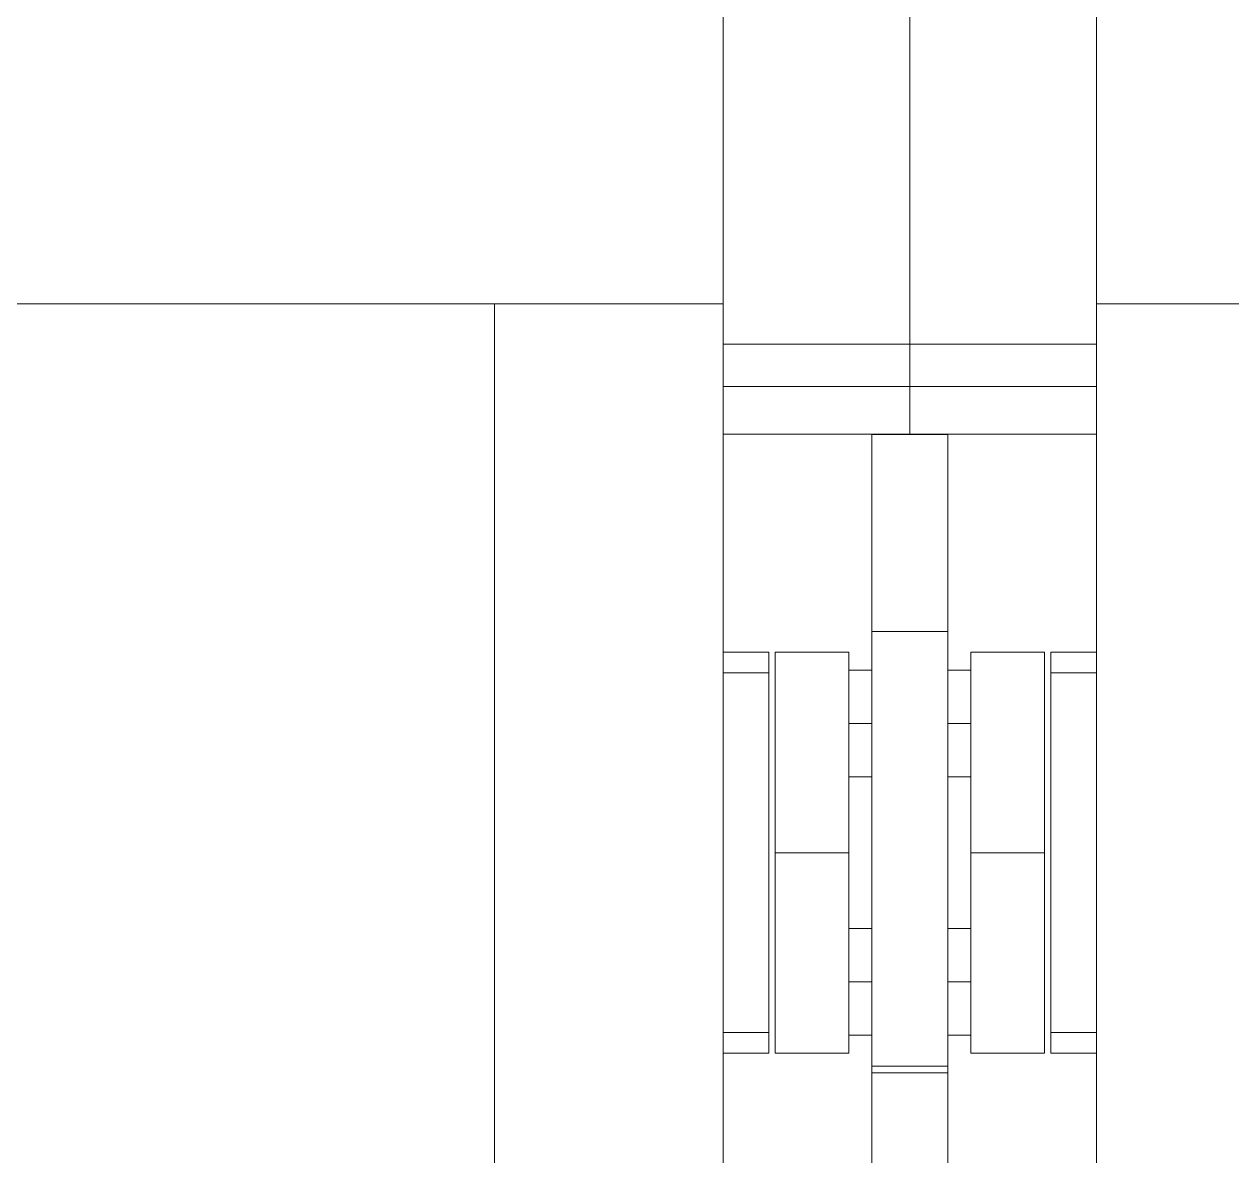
# Model space of a CAD drawing. Header units: millimetres. Extents: x -46169 to 237885, y -84465 to 18123.
# Drawn here: x 118723.5 to 118882, y -80615.1 to -80466.6 of the extents above; entities that cross this region are included whole.
import ezdxf

# ---------------------------------------------------------------- set-up
doc = ezdxf.new("R2010")
doc.units = ezdxf.units.MM
doc.header["$MEASUREMENT"] = 0
doc.linetypes.add('Wipeout_Contour', pattern=[1000, 0, -1000])
doc.layers.add('New_A-20-M_Floor_Slab', color=7, linetype='Continuous')
doc.layers.add('New_A-35-M_FFE_Fixed', color=7, linetype='Continuous')
doc.layers.add('New_A-35-M_FFE_Fixed_Pen_No__1', color=7, linetype='Continuous', lineweight=13)

# ---------------------------------------------------------------- blocks, each defined once
blk = doc.blocks.new('Section Elem_7_2', base_point=(64459.15, -84332.61))
at = {"color": 254, "linetype": 'Wipeout_Contour', "lineweight": 0, "ltscale": 2297081.725205561}
blk.add_wipeout([(118821.23, -80601.62), (118815.23, -80601.62), (118815.23, -80615.11), (118834.73, -80615.11), (118834.73, -80599.29), (118831.73, -80599.29), (118831.73, -80601.65), (118822.05, -80601.65), (118822.05, -80549.01), (118831.73, -80549.01), (118831.73, -80551.38), (118834.73, -80551.38), (118834.73, -80520.4), (118815.23, -80520.4), (118815.23, -80549.04), (118821.23, -80549.04)], dxfattribs=at).dxf.layer = 'New_A-20-M_Floor_Slab'
at = {"color": 254, "linetype": 'Wipeout_Contour', "lineweight": 0, "ltscale": 2297450.997827404}
blk.add_wipeout([(118844.73, -80599.29), (118844.73, -80615.11), (118864.23, -80615.11), (118864.23, -80601.62), (118858.23, -80601.62), (118858.23, -80549.04), (118864.23, -80549.04), (118864.23, -80520.4), (118844.73, -80520.4), (118844.73, -80551.38), (118847.73, -80551.38), (118847.73, -80549.01), (118857.42, -80549.01), (118857.42, -80601.65), (118847.73, -80601.65), (118847.73, -80599.29)], dxfattribs=at).dxf.layer = 'New_A-20-M_Floor_Slab'
at = {"color": 254, "linetype": 'Wipeout_Contour', "lineweight": 0, "ltscale": 574299.178063}
blk.add_wipeout([(118834.73, -80565.38), (118831.73, -80565.38), (118831.73, -80585.29), (118834.73, -80585.29)], dxfattribs=at).dxf.layer = 'New_A-20-M_Floor_Slab'
at = {"color": 254, "linetype": 'Wipeout_Contour', "lineweight": 0, "ltscale": 574342.218236}
blk.add_wipeout([(118844.73, -80585.29), (118847.73, -80585.29), (118847.73, -80565.38), (118844.73, -80565.38)], dxfattribs=at).dxf.layer = 'New_A-20-M_Floor_Slab'
blk = doc.blocks.new('Section Elem_26_2', base_point=(64459.15, -84332.61))
at = {"color": 254, "linetype": 'Wipeout_Contour', "lineweight": 0, "ltscale": 862431.184732}
blk.add_wipeout([(118864.23, -80346.96), (118864.23, -80503.33), (118894.23, -80503.33), (119335.23, -80503.33), (119365.23, -80503.33), (119365.23, -80346.96)], dxfattribs=at).dxf.layer = 'New_A-35-M_FFE_Fixed'
at = {"color": 254, "linetype": 'Wipeout_Contour', "lineweight": 0, "ltscale": 574203.457044}
blk.add_wipeout([(118844.73, -80525.7), (118844.73, -80520.48), (118834.73, -80520.48), (118834.73, -80525.7)], dxfattribs=at).dxf.layer = 'New_A-35-M_FFE_Fixed'
at = {"color": 254, "linetype": 'Wipeout_Contour', "lineweight": 0, "ltscale": 574261.614237}
blk.add_wipeout([(118844.73, -80549.83), (118844.73, -80548.19), (118834.73, -80548.19), (118834.73, -80549.83)], dxfattribs=at).dxf.layer = 'New_A-35-M_FFE_Fixed'
at = {"color": 254, "linetype": 'Wipeout_Contour', "lineweight": 0, "ltscale": 574306.397163}
blk.add_wipeout([(118847.73, -80551.02), (118857.42, -80551.02), (118857.42, -80549.01), (118847.73, -80549.01)], dxfattribs=at).dxf.layer = 'New_A-35-M_FFE_Fixed'
at = {"color": 254, "linetype": 'Wipeout_Contour', "lineweight": 0, "ltscale": 574336.461795}
blk.add_wipeout([(118858.23, -80551.72), (118864.23, -80551.72), (118864.23, -80549.56), (118858.23, -80549.56)], dxfattribs=at).dxf.layer = 'New_A-35-M_FFE_Fixed'
at = {"color": 254, "linetype": 'Wipeout_Contour', "lineweight": 0, "ltscale": 574280.840616}
blk.add_wipeout([(118844.73, -80561.63), (118844.73, -80553.51), (118834.73, -80553.51), (118834.73, -80561.63)], dxfattribs=at).dxf.layer = 'New_A-35-M_FFE_Fixed'
at = {"color": 254, "linetype": 'Wipeout_Contour', "lineweight": 0, "ltscale": 574351.915879}
blk.add_wipeout([(118847.73, -80565.26), (118847.73, -80575.33), (118857.42, -80575.33), (118857.42, -80565.26)], dxfattribs=at).dxf.layer = 'New_A-35-M_FFE_Fixed'
at = {"color": 254, "linetype": 'Wipeout_Contour', "lineweight": 0, "ltscale": 574365.139013}
blk.add_wipeout([(118834.73, -80598.86), (118844.73, -80598.86), (118844.73, -80591.39), (118834.73, -80591.39)], dxfattribs=at).dxf.layer = 'New_A-35-M_FFE_Fixed'
at = {"color": 254, "linetype": 'Wipeout_Contour', "lineweight": 0, "ltscale": 574420.053479}
blk.add_wipeout([(118857.42, -80599.65), (118847.73, -80599.65), (118847.73, -80601.65), (118857.42, -80601.65)], dxfattribs=at).dxf.layer = 'New_A-35-M_FFE_Fixed'
at = {"color": 254, "linetype": 'Wipeout_Contour', "lineweight": 0, "ltscale": 574450.311952}
blk.add_wipeout([(118864.23, -80601.11), (118858.23, -80601.11), (118858.23, -80601.62), (118864.23, -80601.62)], dxfattribs=at).dxf.layer = 'New_A-35-M_FFE_Fixed'
at = {"color": 254, "linetype": 'Wipeout_Contour', "lineweight": 0, "ltscale": 574384.915289}
blk.add_wipeout([(118844.73, -80604.23), (118844.73, -80603.64), (118834.73, -80603.64), (118834.73, -80604.23)], dxfattribs=at).dxf.layer = 'New_A-35-M_FFE_Fixed'
at = {"color": 254, "linetype": 'Wipeout_Contour', "lineweight": 0, "ltscale": 574391.848818}
blk.add_wipeout([(118844.73, -80607.94), (118844.73, -80606.1), (118834.73, -80606.1), (118834.73, -80607.94)], dxfattribs=at).dxf.layer = 'New_A-35-M_FFE_Fixed'
at = {"color": 254, "linetype": 'Wipeout_Contour', "lineweight": 0, "ltscale": 574403.897988}
blk.add_wipeout([(118844.73, -80611.52), (118834.73, -80611.52), (118834.73, -80613.26), (118844.73, -80613.26)], dxfattribs=at).dxf.layer = 'New_A-35-M_FFE_Fixed'
at = {"color": 254, "linetype": 'Wipeout_Contour', "lineweight": 0, "ltscale": 574411.555438}
blk.add_wipeout([(118844.73, -80616.64), (118844.73, -80614.96), (118834.73, -80614.96), (118834.73, -80616.64)], dxfattribs=at).dxf.layer = 'New_A-35-M_FFE_Fixed'
at = {"layer": 'New_A-35-M_FFE_Fixed_Pen_No__1', "linetype": 'Continuous'}
for p, q in [((118857.42, -80549.01), (118847.73, -80549.01)), ((118857.42, -80601.65), (118847.73, -80601.65))]:
    blk.add_line(p, q, dxfattribs=at)
at = {"color": 254, "linetype": 'Wipeout_Contour', "lineweight": 0, "ltscale": 574140.811201}
blk.add_wipeout([(118839.73, -80473.58), (118839.73, -80480.58), (118864.23, -80480.58), (118864.23, -80473.58)], dxfattribs=at).dxf.layer = 'New_A-35-M_FFE_Fixed'
at = {"color": 254, "linetype": 'Wipeout_Contour', "lineweight": 0, "ltscale": 574172.266697}
blk.add_wipeout([(118839.73, -80494.61), (118864.23, -80494.61), (118864.23, -80487.59), (118839.73, -80487.59)], dxfattribs=at).dxf.layer = 'New_A-35-M_FFE_Fixed'
at = {"color": 254, "linetype": 'Wipeout_Contour', "lineweight": 0, "ltscale": 717746.583461}
blk.add_wipeout([(118839.73, -80520.4), (118834.73, -80520.4), (118834.73, -80520.48), (118844.73, -80520.48), (118844.73, -80520.4)], dxfattribs=at).dxf.layer = 'New_A-35-M_FFE_Fixed'
at = {"color": 254, "linetype": 'Wipeout_Contour', "lineweight": 0, "ltscale": 574214.842925}
blk.add_wipeout([(118844.73, -80525.7), (118834.73, -80525.7), (118834.73, -80530.63), (118844.73, -80530.63)], dxfattribs=at).dxf.layer = 'New_A-35-M_FFE_Fixed'
at = {"color": 254, "linetype": 'Wipeout_Contour', "lineweight": 0, "ltscale": 574333.461472}
blk.add_wipeout([(118864.23, -80549.04), (118858.23, -80549.04), (118858.23, -80549.56), (118864.23, -80549.56)], dxfattribs=at).dxf.layer = 'New_A-35-M_FFE_Fixed'
at = {"color": 254, "linetype": 'Wipeout_Contour', "lineweight": 0, "ltscale": 574315.047093}
blk.add_wipeout([(118847.73, -80556.72), (118857.42, -80556.72), (118857.42, -80551.02), (118847.73, -80551.02)], dxfattribs=at).dxf.layer = 'New_A-35-M_FFE_Fixed'
at = {"color": 254, "linetype": 'Wipeout_Contour', "lineweight": 0, "ltscale": 574301.03162}
blk.add_wipeout([(118844.73, -80571.51), (118844.73, -80561.63), (118834.73, -80561.63), (118834.73, -80571.51)], dxfattribs=at).dxf.layer = 'New_A-35-M_FFE_Fixed'
at = {"color": 254, "linetype": 'Wipeout_Contour', "lineweight": 0, "ltscale": 574411.400265}
blk.add_wipeout([(118857.42, -80593.94), (118847.73, -80593.94), (118847.73, -80599.65), (118857.42, -80599.65)], dxfattribs=at).dxf.layer = 'New_A-35-M_FFE_Fixed'
at = {"color": 254, "linetype": 'Wipeout_Contour', "lineweight": 0, "ltscale": 574447.310365}
blk.add_wipeout([(118858.23, -80598.94), (118858.23, -80601.11), (118864.23, -80601.11), (118864.23, -80598.94)], dxfattribs=at).dxf.layer = 'New_A-35-M_FFE_Fixed'
at = {"color": 254, "linetype": 'Wipeout_Contour', "lineweight": 0, "ltscale": 574380.668514}
blk.add_wipeout([(118834.73, -80603.32), (118844.73, -80603.32), (118844.73, -80600.77), (118834.73, -80600.77)], dxfattribs=at).dxf.layer = 'New_A-35-M_FFE_Fixed'
at = {"color": 254, "linetype": 'Wipeout_Contour', "lineweight": 0, "ltscale": 574387.682488}
blk.add_wipeout([(118844.73, -80604.23), (118834.73, -80604.23), (118834.73, -80606.1), (118844.73, -80606.1)], dxfattribs=at).dxf.layer = 'New_A-35-M_FFE_Fixed'
at = {"color": 254, "linetype": 'Wipeout_Contour', "lineweight": 0, "ltscale": 574399.956617}
blk.add_wipeout([(118834.73, -80611.52), (118844.73, -80611.52), (118844.73, -80609.75), (118834.73, -80609.75)], dxfattribs=at).dxf.layer = 'New_A-35-M_FFE_Fixed'
at = {"color": 254, "linetype": 'Wipeout_Contour', "lineweight": 0, "ltscale": 574407.764277}
blk.add_wipeout([(118834.73, -80614.96), (118844.73, -80614.96), (118844.73, -80613.26), (118834.73, -80613.26)], dxfattribs=at).dxf.layer = 'New_A-35-M_FFE_Fixed'
at = {"layer": 'New_A-35-M_FFE_Fixed_Pen_No__1', "linetype": 'Continuous'}
for p, q in [((118857.42, -80551.02), (118857.42, -80549.01)), ((118858.23, -80549.56), (118858.23, -80549.04)), ((118857.42, -80601.65), (118857.42, -80599.65)), ((118858.23, -80601.62), (118858.23, -80601.11))]:
    blk.add_line(p, q, dxfattribs=at)
at = {"color": 254, "linetype": 'Wipeout_Contour', "lineweight": 0, "ltscale": 574125.163824}
blk.add_wipeout([(118839.73, -80466.62), (118839.73, -80473.58), (118864.23, -80473.58), (118864.23, -80466.62)], dxfattribs=at).dxf.layer = 'New_A-35-M_FFE_Fixed'
at = {"color": 254, "linetype": 'Wipeout_Contour', "lineweight": 0, "ltscale": 574156.523577}
blk.add_wipeout([(118839.73, -80480.58), (118839.73, -80487.59), (118864.23, -80487.59), (118864.23, -80480.58)], dxfattribs=at).dxf.layer = 'New_A-35-M_FFE_Fixed'
at = {"color": 254, "linetype": 'Wipeout_Contour', "lineweight": 0, "ltscale": 574188.006263}
blk.add_wipeout([(118839.73, -80501.63), (118864.23, -80501.63), (118864.23, -80494.61), (118839.73, -80494.61)], dxfattribs=at).dxf.layer = 'New_A-35-M_FFE_Fixed'
at = {"color": 254, "linetype": 'Wipeout_Contour', "lineweight": 0, "ltscale": 574225.380598}
blk.add_wipeout([(118844.73, -80535.1), (118844.73, -80530.63), (118834.73, -80530.63), (118834.73, -80535.1)], dxfattribs=at).dxf.layer = 'New_A-35-M_FFE_Fixed'
at = {"color": 254, "linetype": 'Wipeout_Contour', "lineweight": 0, "ltscale": 574289.047838}
blk.add_wipeout([(118844.73, -80551.38), (118844.73, -80551.91), (118847.73, -80551.91), (118847.73, -80551.38)], dxfattribs=at).dxf.layer = 'New_A-35-M_FFE_Fixed'
at = {"color": 254, "linetype": 'Wipeout_Contour', "lineweight": 0, "ltscale": 574391.885716}
blk.add_wipeout([(118858.23, -80551.72), (118858.23, -80598.94), (118864.23, -80598.94), (118864.23, -80551.72)], dxfattribs=at).dxf.layer = 'New_A-35-M_FFE_Fixed'
at = {"color": 254, "linetype": 'Wipeout_Contour', "lineweight": 0, "ltscale": 574331.030784}
blk.add_wipeout([(118847.73, -80556.72), (118847.73, -80565.26), (118857.42, -80565.26), (118857.42, -80556.72)], dxfattribs=at).dxf.layer = 'New_A-35-M_FFE_Fixed'
at = {"color": 254, "linetype": 'Wipeout_Contour', "lineweight": 0, "ltscale": 574323.740336}
blk.add_wipeout([(118844.73, -80581.87), (118844.73, -80571.51), (118834.73, -80571.51), (118834.73, -80581.87)], dxfattribs=at).dxf.layer = 'New_A-35-M_FFE_Fixed'
at = {"color": 254, "linetype": 'Wipeout_Contour', "lineweight": 0, "ltscale": 574395.411916}
blk.add_wipeout([(118847.73, -80585.4), (118847.73, -80593.94), (118857.42, -80593.94), (118857.42, -80585.4)], dxfattribs=at).dxf.layer = 'New_A-35-M_FFE_Fixed'
at = {"color": 254, "linetype": 'Wipeout_Contour', "lineweight": 0, "ltscale": 574395.396738}
blk.add_wipeout([(118844.73, -80599.29), (118847.73, -80599.29), (118847.73, -80598.75), (118844.73, -80598.75)], dxfattribs=at).dxf.layer = 'New_A-35-M_FFE_Fixed'
at = {"color": 254, "linetype": 'Wipeout_Contour', "lineweight": 0, "ltscale": 574395.940211}
blk.add_wipeout([(118844.73, -80607.94), (118834.73, -80607.94), (118834.73, -80609.75), (118844.73, -80609.75)], dxfattribs=at).dxf.layer = 'New_A-35-M_FFE_Fixed'
at = {"layer": 'New_A-35-M_FFE_Fixed_Pen_No__1', "linetype": 'Continuous'}
for p, q in [((118847.73, -80551.02), (118847.73, -80549.01)), ((118858.23, -80551.72), (118858.23, -80549.56)), ((118857.42, -80556.72), (118857.42, -80551.02)), ((118858.23, -80598.94), (118858.23, -80551.72)), ((118857.42, -80565.26), (118857.42, -80556.72)), ((118857.42, -80599.65), (118857.42, -80593.94)), ((118858.23, -80601.11), (118858.23, -80598.94)), ((118847.73, -80601.65), (118847.73, -80599.65))]:
    blk.add_line(p, q, dxfattribs=at)
at = {"color": 254, "linetype": 'Wipeout_Contour', "lineweight": 0, "ltscale": 574451.529626}
blk.add_wipeout([(118864.23, -80503.33), (118864.23, -80647.33), (118894.23, -80647.33), (118894.23, -80503.33)], dxfattribs=at).dxf.layer = 'New_A-35-M_FFE_Fixed'
at = {"color": 254, "linetype": 'Wipeout_Contour', "lineweight": 0, "ltscale": 574234.733162}
blk.add_wipeout([(118844.73, -80535.1), (118834.73, -80535.1), (118834.73, -80538.96), (118844.73, -80538.96)], dxfattribs=at).dxf.layer = 'New_A-35-M_FFE_Fixed'
at = {"color": 254, "linetype": 'Wipeout_Contour', "lineweight": 0, "ltscale": 574291.348456}
blk.add_wipeout([(118844.73, -80551.91), (118844.73, -80553.43), (118847.73, -80553.43), (118847.73, -80551.91)], dxfattribs=at).dxf.layer = 'New_A-35-M_FFE_Fixed'
at = {"color": 254, "linetype": 'Wipeout_Contour', "lineweight": 0, "ltscale": 574307.166044}
blk.add_wipeout([(118844.73, -80561.05), (118847.73, -80561.05), (118847.73, -80558.38), (118844.73, -80558.38)], dxfattribs=at).dxf.layer = 'New_A-35-M_FFE_Fixed'
at = {"color": 254, "linetype": 'Wipeout_Contour', "lineweight": 0, "ltscale": 717900.160903}
blk.add_wipeout([(118844.73, -80565.38), (118847.73, -80565.38), (118847.73, -80565.26), (118847.73, -80564.84), (118844.73, -80564.84)], dxfattribs=at).dxf.layer = 'New_A-35-M_FFE_Fixed'
at = {"color": 254, "linetype": 'Wipeout_Contour', "lineweight": 0, "ltscale": 574374.523526}
blk.add_wipeout([(118847.73, -80575.33), (118847.73, -80585.4), (118857.42, -80585.4), (118857.42, -80575.33)], dxfattribs=at).dxf.layer = 'New_A-35-M_FFE_Fixed'
at = {"color": 254, "linetype": 'Wipeout_Contour', "lineweight": 0, "ltscale": 574346.061567}
blk.add_wipeout([(118834.73, -80591.39), (118844.73, -80591.39), (118844.73, -80581.87), (118834.73, -80581.87)], dxfattribs=at).dxf.layer = 'New_A-35-M_FFE_Fixed'
at = {"color": 254, "linetype": 'Wipeout_Contour', "lineweight": 0, "ltscale": 717980.179162}
blk.add_wipeout([(118847.73, -80592.29), (118844.73, -80592.29), (118844.73, -80594.97), (118847.73, -80594.97), (118847.73, -80593.94)], dxfattribs=at).dxf.layer = 'New_A-35-M_FFE_Fixed'
at = {"color": 254, "linetype": 'Wipeout_Contour', "lineweight": 0, "ltscale": 717991.944555}
blk.add_wipeout([(118844.73, -80597.24), (118844.73, -80598.75), (118847.73, -80598.75), (118847.73, -80597.72), (118847.73, -80597.24)], dxfattribs=at).dxf.layer = 'New_A-35-M_FFE_Fixed'
at = {"layer": 'New_A-35-M_FFE_Fixed_Pen_No__1', "linetype": 'Continuous'}
for p, q in [((118864.23, -80549.04), (118858.23, -80549.04)), ((118847.73, -80551.38), (118844.73, -80551.38)), ((118864.23, -80551.72), (118858.23, -80551.72)), ((118857.42, -80575.33), (118857.42, -80565.26)), ((118857.42, -80575.33), (118847.73, -80575.33)), ((118857.42, -80585.4), (118857.42, -80575.33)), ((118857.42, -80593.94), (118857.42, -80585.4)), ((118864.23, -80598.94), (118858.23, -80598.94)), ((118847.73, -80599.29), (118844.73, -80599.29)), ((118864.23, -80601.62), (118858.23, -80601.62))]:
    blk.add_line(p, q, dxfattribs=at)
at = {"color": 254, "linetype": 'Wipeout_Contour', "lineweight": 0, "ltscale": 574203.707976}
blk.add_wipeout([(118864.23, -80501.63), (118839.73, -80501.63), (118839.73, -80508.61), (118864.23, -80508.61)], dxfattribs=at).dxf.layer = 'New_A-35-M_FFE_Fixed'
at = {"color": 254, "linetype": 'Wipeout_Contour', "lineweight": 0, "ltscale": 574216.884291}
blk.add_wipeout([(118839.73, -80511.45), (118864.23, -80511.45), (118864.23, -80510.54), (118839.73, -80510.54)], dxfattribs=at).dxf.layer = 'New_A-35-M_FFE_Fixed'
at = {"color": 254, "linetype": 'Wipeout_Contour', "lineweight": 0, "ltscale": 574231.008267}
blk.add_wipeout([(118839.73, -80520.4), (118864.23, -80520.4), (118864.23, -80514.18), (118839.73, -80514.18)], dxfattribs=at).dxf.layer = 'New_A-35-M_FFE_Fixed'
at = {"color": 254, "linetype": 'Wipeout_Contour', "lineweight": 0, "ltscale": 574242.60157}
blk.add_wipeout([(118834.73, -80538.96), (118834.73, -80542.11), (118844.73, -80542.11), (118844.73, -80538.96)], dxfattribs=at).dxf.layer = 'New_A-35-M_FFE_Fixed'
at = {"color": 254, "linetype": 'Wipeout_Contour', "lineweight": 0, "ltscale": 574295.599527}
blk.add_wipeout([(118844.73, -80553.43), (118844.73, -80555.7), (118847.73, -80555.7), (118847.73, -80553.43)], dxfattribs=at).dxf.layer = 'New_A-35-M_FFE_Fixed'
at = {"color": 254, "linetype": 'Wipeout_Contour', "lineweight": 0, "ltscale": 574316.97198}
blk.add_wipeout([(118844.73, -80563.33), (118844.73, -80564.84), (118847.73, -80564.84), (118847.73, -80563.33)], dxfattribs=at).dxf.layer = 'New_A-35-M_FFE_Fixed'
at = {"color": 254, "linetype": 'Wipeout_Contour', "lineweight": 0, "ltscale": 717957.039495}
blk.add_wipeout([(118847.73, -80585.29), (118844.73, -80585.29), (118844.73, -80585.82), (118847.73, -80585.82), (118847.73, -80585.4)], dxfattribs=at).dxf.layer = 'New_A-35-M_FFE_Fixed'
at = {"color": 254, "linetype": 'Wipeout_Contour', "lineweight": 0, "ltscale": 574388.842712}
blk.add_wipeout([(118844.73, -80594.97), (118844.73, -80597.24), (118847.73, -80597.24), (118847.73, -80594.97)], dxfattribs=at).dxf.layer = 'New_A-35-M_FFE_Fixed'
at = {"layer": 'New_A-35-M_FFE_Fixed_Pen_No__1', "linetype": 'Continuous'}
for p, q in [((118864.23, -80503.33), (118864.23, -80346.96)), ((118894.23, -80503.33), (118864.23, -80503.33)), ((118864.23, -80520.4), (118839.73, -80520.4)), ((118847.73, -80565.38), (118844.73, -80565.38)), ((118847.73, -80575.33), (118847.73, -80565.26)), ((118847.73, -80599.65), (118847.73, -80593.94))]:
    blk.add_line(p, q, dxfattribs=at)
at = {"color": 254, "linetype": 'Wipeout_Contour', "lineweight": 0, "ltscale": 574212.633043}
blk.add_wipeout([(118839.73, -80509.58), (118864.23, -80509.58), (118864.23, -80508.61), (118839.73, -80508.61)], dxfattribs=at).dxf.layer = 'New_A-35-M_FFE_Fixed'
at = {"color": 254, "linetype": 'Wipeout_Contour', "lineweight": 0, "ltscale": 574223.774271}
blk.add_wipeout([(118839.73, -80514.18), (118864.23, -80514.18), (118864.23, -80513.95), (118839.73, -80513.95)], dxfattribs=at).dxf.layer = 'New_A-35-M_FFE_Fixed'
at = {"color": 254, "linetype": 'Wipeout_Contour', "lineweight": 0, "ltscale": 574248.734209}
blk.add_wipeout([(118844.73, -80544.43), (118844.73, -80542.11), (118834.73, -80542.11), (118834.73, -80544.43)], dxfattribs=at).dxf.layer = 'New_A-35-M_FFE_Fixed'
at = {"color": 254, "linetype": 'Wipeout_Contour', "lineweight": 0, "ltscale": 717877.0269}
blk.add_wipeout([(118844.73, -80555.7), (118844.73, -80558.38), (118847.73, -80558.38), (118847.73, -80556.72), (118847.73, -80555.7)], dxfattribs=at).dxf.layer = 'New_A-35-M_FFE_Fixed'
at = {"color": 254, "linetype": 'Wipeout_Contour', "lineweight": 0, "ltscale": 574312.720618}
blk.add_wipeout([(118844.73, -80563.33), (118847.73, -80563.33), (118847.73, -80561.05), (118844.73, -80561.05)], dxfattribs=at).dxf.layer = 'New_A-35-M_FFE_Fixed'
at = {"color": 254, "linetype": 'Wipeout_Contour', "lineweight": 0, "ltscale": 574367.46449}
blk.add_wipeout([(118847.73, -80585.82), (118844.73, -80585.82), (118844.73, -80587.34), (118847.73, -80587.34)], dxfattribs=at).dxf.layer = 'New_A-35-M_FFE_Fixed'
at = {"layer": 'New_A-35-M_FFE_Fixed_Pen_No__1', "linetype": 'Continuous'}
for p, q in [((118864.23, -80508.61), (118839.73, -80508.61)), ((118847.73, -80556.72), (118847.73, -80551.02)), ((118847.73, -80565.26), (118847.73, -80556.72)), ((118847.73, -80558.38), (118844.73, -80558.38)), ((118847.73, -80585.4), (118847.73, -80575.33)), ((118847.73, -80585.29), (118844.73, -80585.29))]:
    blk.add_line(p, q, dxfattribs=at)
at = {"color": 254, "linetype": 'Wipeout_Contour', "lineweight": 0, "ltscale": 574214.793954}
blk.add_wipeout([(118839.73, -80510.54), (118864.23, -80510.54), (118864.23, -80509.58), (118839.73, -80509.58)], dxfattribs=at).dxf.layer = 'New_A-35-M_FFE_Fixed'
at = {"color": 254, "linetype": 'Wipeout_Contour', "lineweight": 0, "ltscale": 574221.975475}
blk.add_wipeout([(118839.73, -80513.55), (118864.23, -80513.55), (118864.23, -80512.98), (118839.73, -80512.98)], dxfattribs=at).dxf.layer = 'New_A-35-M_FFE_Fixed'
at = {"color": 254, "linetype": 'Wipeout_Contour', "lineweight": 0, "ltscale": 574252.934956}
blk.add_wipeout([(118844.73, -80545.85), (118844.73, -80544.43), (118834.73, -80544.43), (118834.73, -80545.85)], dxfattribs=at).dxf.layer = 'New_A-35-M_FFE_Fixed'
at = {"color": 254, "linetype": 'Wipeout_Contour', "lineweight": 0, "ltscale": 574371.716752}
blk.add_wipeout([(118847.73, -80587.34), (118844.73, -80587.34), (118844.73, -80589.61), (118847.73, -80589.61)], dxfattribs=at).dxf.layer = 'New_A-35-M_FFE_Fixed'
at = {"color": 254, "linetype": 'Wipeout_Contour', "lineweight": 0, "ltscale": 574220.543971}
blk.add_wipeout([(118839.73, -80512.98), (118864.23, -80512.98), (118864.23, -80512.27), (118839.73, -80512.27)], dxfattribs=at).dxf.layer = 'New_A-35-M_FFE_Fixed'
at = {"color": 254, "linetype": 'Wipeout_Contour', "lineweight": 0, "ltscale": 574255.069461}
blk.add_wipeout([(118844.73, -80545.85), (118834.73, -80545.85), (118834.73, -80546.33), (118844.73, -80546.33)], dxfattribs=at).dxf.layer = 'New_A-35-M_FFE_Fixed'
at = {"color": 254, "linetype": 'Wipeout_Contour', "lineweight": 0, "ltscale": 574377.272697}
blk.add_wipeout([(118844.73, -80592.29), (118847.73, -80592.29), (118847.73, -80589.61), (118844.73, -80589.61)], dxfattribs=at).dxf.layer = 'New_A-35-M_FFE_Fixed'
at = {"layer": 'New_A-35-M_FFE_Fixed_Pen_No__1', "linetype": 'Continuous'}
for p, q in [((118847.73, -80593.94), (118847.73, -80585.4)), ((118847.73, -80592.29), (118844.73, -80592.29))]:
    blk.add_line(p, q, dxfattribs=at)
at = {"color": 254, "linetype": 'Wipeout_Contour', "lineweight": 0, "ltscale": 574218.825332}
blk.add_wipeout([(118839.73, -80512.27), (118864.23, -80512.27), (118864.23, -80511.45), (118839.73, -80511.45)], dxfattribs=at).dxf.layer = 'New_A-35-M_FFE_Fixed'
at = {"color": 254, "linetype": 'Wipeout_Contour', "lineweight": 0, "ltscale": 574223.065932}
blk.add_wipeout([(118839.73, -80513.95), (118864.23, -80513.95), (118864.23, -80513.55), (118839.73, -80513.55)], dxfattribs=at).dxf.layer = 'New_A-35-M_FFE_Fixed'
at = {"color": 254, "linetype": 'Wipeout_Contour', "lineweight": 0, "ltscale": 574257.689102}
blk.add_wipeout([(118834.73, -80546.33), (118834.73, -80548.19), (118844.73, -80548.19), (118844.73, -80546.33)], dxfattribs=at).dxf.layer = 'New_A-35-M_FFE_Fixed'
at = {"layer": 'New_A-35-M_FFE_Fixed_Pen_No__1', "linetype": 'Continuous'}
for p, q in [((118864.23, -80647.33), (118864.23, -80503.33)), ((118864.23, -80514.18), (118839.73, -80514.18))]:
    blk.add_line(p, q, dxfattribs=at)
blk = doc.blocks.new('Section Elem_27_2', base_point=(64459.15, -84332.61))
at = {"layer": 'New_A-35-M_FFE_Fixed_Pen_No__1', "linetype": 'Continuous'}
for p, q in [((118844.73, -80520.48), (118844.73, -80520.4)), ((118844.73, -80525.7), (118844.73, -80520.48)), ((118834.73, -80530.63), (118834.73, -80525.7)), ((118844.73, -80530.63), (118844.73, -80525.7)), ((118834.73, -80535.1), (118834.73, -80530.63)), ((118844.73, -80535.1), (118844.73, -80530.63)), ((118834.73, -80538.96), (118834.73, -80535.1)), ((118844.73, -80538.96), (118844.73, -80535.1)), ((118834.73, -80542.11), (118834.73, -80538.96)), ((118844.73, -80542.11), (118844.73, -80538.96)), ((118834.73, -80544.43), (118834.73, -80542.11)), ((118844.73, -80544.43), (118844.73, -80542.11)), ((118834.73, -80545.85), (118834.73, -80544.43)), ((118844.73, -80545.85), (118844.73, -80544.43)), ((118834.73, -80546.33), (118834.73, -80545.85)), ((118834.73, -80548.19), (118834.73, -80546.33)), ((118834.73, -80546.33), (118844.73, -80546.33)), ((118844.73, -80546.33), (118844.73, -80545.85)), ((118844.73, -80548.19), (118844.73, -80546.33)), ((118844.73, -80571.51), (118844.73, -80561.63)), ((118834.73, -80581.87), (118834.73, -80571.51)), ((118844.73, -80581.87), (118844.73, -80571.51)), ((118844.73, -80591.39), (118844.73, -80581.87)), ((118834.73, -80607.94), (118834.73, -80606.1)), ((118844.73, -80607.94), (118844.73, -80606.1)), ((118834.73, -80609.75), (118834.73, -80607.94)), ((118844.73, -80609.75), (118844.73, -80607.94)), ((118834.73, -80611.52), (118834.73, -80609.75)), ((118844.73, -80611.52), (118844.73, -80609.75)), ((118834.73, -80613.26), (118834.73, -80611.52)), ((118844.73, -80613.26), (118844.73, -80611.52)), ((118834.73, -80614.96), (118834.73, -80613.26)), ((118844.73, -80614.96), (118844.73, -80613.26)), ((118834.73, -80616.64), (118834.73, -80614.96)), ((118844.73, -80616.64), (118844.73, -80614.96))]:
    blk.add_line(p, q, dxfattribs=at)
at = {"color": 254, "linetype": 'Wipeout_Contour', "lineweight": 0, "ltscale": 859698.492587}
blk.add_wipeout([(118815.23, -80346.96), (118314.23, -80346.96), (118314.23, -80503.33), (118344.23, -80503.33), (118785.23, -80503.33), (118815.23, -80503.33)], dxfattribs=at).dxf.layer = 'New_A-35-M_FFE_Fixed'
at = {"color": 254, "linetype": 'Wipeout_Contour', "lineweight": 0, "ltscale": 574194.08533}
blk.add_wipeout([(118815.23, -80551.72), (118821.23, -80551.72), (118821.23, -80549.56), (118815.23, -80549.56)], dxfattribs=at).dxf.layer = 'New_A-35-M_FFE_Fixed'
at = {"color": 254, "linetype": 'Wipeout_Contour', "lineweight": 0, "ltscale": 574221.345675}
blk.add_wipeout([(118822.05, -80549.01), (118822.05, -80551.02), (118831.73, -80551.02), (118831.73, -80549.01)], dxfattribs=at).dxf.layer = 'New_A-35-M_FFE_Fixed'
at = {"color": 254, "linetype": 'Wipeout_Contour', "lineweight": 0, "ltscale": 574267.593035}
blk.add_wipeout([(118834.73, -80553.51), (118844.73, -80553.51), (118844.73, -80549.83), (118834.73, -80549.83)], dxfattribs=at).dxf.layer = 'New_A-35-M_FFE_Fixed'
at = {"color": 254, "linetype": 'Wipeout_Contour', "lineweight": 0, "ltscale": 574266.871132}
blk.add_wipeout([(118831.73, -80565.26), (118822.05, -80565.26), (118822.05, -80575.33), (118831.73, -80575.33)], dxfattribs=at).dxf.layer = 'New_A-35-M_FFE_Fixed'
at = {"color": 254, "linetype": 'Wipeout_Contour', "lineweight": 0, "ltscale": 574375.662073}
blk.add_wipeout([(118844.73, -80600.77), (118844.73, -80598.86), (118834.73, -80598.86), (118834.73, -80600.77)], dxfattribs=at).dxf.layer = 'New_A-35-M_FFE_Fixed'
at = {"color": 254, "linetype": 'Wipeout_Contour', "lineweight": 0, "ltscale": 574335.018822}
blk.add_wipeout([(118831.73, -80599.65), (118822.05, -80599.65), (118822.05, -80601.65), (118831.73, -80601.65)], dxfattribs=at).dxf.layer = 'New_A-35-M_FFE_Fixed'
at = {"color": 254, "linetype": 'Wipeout_Contour', "lineweight": 0, "ltscale": 574307.963712}
blk.add_wipeout([(118815.23, -80601.11), (118815.23, -80601.62), (118821.23, -80601.62), (118821.23, -80601.11)], dxfattribs=at).dxf.layer = 'New_A-35-M_FFE_Fixed'
at = {"color": 254, "linetype": 'Wipeout_Contour', "lineweight": 0, "ltscale": 574383.893351}
blk.add_wipeout([(118844.73, -80603.64), (118844.73, -80603.32), (118834.73, -80603.32), (118834.73, -80603.64)], dxfattribs=at).dxf.layer = 'New_A-35-M_FFE_Fixed'
at = {"layer": 'New_A-35-M_FFE_Fixed_Pen_No__1', "linetype": 'Continuous'}
for p, q in [((118844.73, -80553.51), (118844.73, -80548.19)), ((118822.05, -80549.01), (118831.73, -80549.01)), ((118844.73, -80561.63), (118844.73, -80553.51)), ((118844.73, -80598.86), (118844.73, -80591.39)), ((118844.73, -80603.32), (118844.73, -80598.86)), ((118822.05, -80601.65), (118831.73, -80601.65)), ((118834.73, -80604.23), (118834.73, -80603.32)), ((118834.73, -80603.32), (118844.73, -80603.32)), ((118844.73, -80604.23), (118844.73, -80603.32)), ((118834.73, -80604.23), (118844.73, -80604.23)), ((118834.73, -80606.1), (118834.73, -80604.23)), ((118844.73, -80606.1), (118844.73, -80604.23))]:
    blk.add_line(p, q, dxfattribs=at)
at = {"color": 254, "linetype": 'Wipeout_Contour', "lineweight": 0, "ltscale": 574059.666316}
blk.add_wipeout([(118815.23, -80473.58), (118815.23, -80480.58), (118839.73, -80480.58), (118839.73, -80473.58)], dxfattribs=at).dxf.layer = 'New_A-35-M_FFE_Fixed'
at = {"color": 254, "linetype": 'Wipeout_Contour', "lineweight": 0, "ltscale": 574091.126258}
blk.add_wipeout([(118839.73, -80487.59), (118815.23, -80487.59), (118815.23, -80494.61), (118839.73, -80494.61)], dxfattribs=at).dxf.layer = 'New_A-35-M_FFE_Fixed'
at = {"color": 254, "linetype": 'Wipeout_Contour', "lineweight": 0, "ltscale": 573397.339244}
blk.add_wipeout([(118785.23, -80635.33), (118785.23, -80503.33), (118344.23, -80503.33), (118344.23, -80635.33)], dxfattribs=at).dxf.layer = 'New_A-35-M_FFE_Fixed'
at = {"color": 254, "linetype": 'Wipeout_Contour', "lineweight": 0, "ltscale": 574191.084264}
blk.add_wipeout([(118815.23, -80549.04), (118815.23, -80549.56), (118821.23, -80549.56), (118821.23, -80549.04)], dxfattribs=at).dxf.layer = 'New_A-35-M_FFE_Fixed'
at = {"color": 254, "linetype": 'Wipeout_Contour', "lineweight": 0, "ltscale": 574229.996886}
blk.add_wipeout([(118822.05, -80556.72), (118831.73, -80556.72), (118831.73, -80551.02), (118822.05, -80551.02)], dxfattribs=at).dxf.layer = 'New_A-35-M_FFE_Fixed'
at = {"color": 254, "linetype": 'Wipeout_Contour', "lineweight": 0, "ltscale": 574326.364327}
blk.add_wipeout([(118831.73, -80593.94), (118822.05, -80593.94), (118822.05, -80599.65), (118831.73, -80599.65)], dxfattribs=at).dxf.layer = 'New_A-35-M_FFE_Fixed'
at = {"color": 254, "linetype": 'Wipeout_Contour', "lineweight": 0, "ltscale": 574304.961381}
blk.add_wipeout([(118815.23, -80598.94), (118815.23, -80601.11), (118821.23, -80601.11), (118821.23, -80598.94)], dxfattribs=at).dxf.layer = 'New_A-35-M_FFE_Fixed'
at = {"layer": 'New_A-35-M_FFE_Fixed_Pen_No__1', "linetype": 'Continuous'}
for p, q in [((118821.23, -80549.56), (118821.23, -80549.04)), ((118822.05, -80551.02), (118822.05, -80549.01)), ((118822.05, -80601.65), (118822.05, -80599.65)), ((118821.23, -80601.62), (118821.23, -80601.11))]:
    blk.add_line(p, q, dxfattribs=at)
at = {"color": 254, "linetype": 'Wipeout_Contour', "lineweight": 0, "ltscale": 574044.016727}
blk.add_wipeout([(118839.73, -80466.62), (118815.23, -80466.62), (118815.23, -80473.58), (118839.73, -80473.58)], dxfattribs=at).dxf.layer = 'New_A-35-M_FFE_Fixed'
at = {"color": 254, "linetype": 'Wipeout_Contour', "lineweight": 0, "ltscale": 574075.380913}
blk.add_wipeout([(118839.73, -80480.58), (118815.23, -80480.58), (118815.23, -80487.59), (118839.73, -80487.59)], dxfattribs=at).dxf.layer = 'New_A-35-M_FFE_Fixed'
at = {"color": 254, "linetype": 'Wipeout_Contour', "lineweight": 0, "ltscale": 574106.868048}
blk.add_wipeout([(118839.73, -80494.61), (118815.23, -80494.61), (118815.23, -80501.63), (118839.73, -80501.63)], dxfattribs=at).dxf.layer = 'New_A-35-M_FFE_Fixed'
at = {"color": 254, "linetype": 'Wipeout_Contour', "lineweight": 0, "ltscale": 574246.003917}
blk.add_wipeout([(118831.73, -80551.38), (118831.73, -80551.91), (118834.73, -80551.91), (118834.73, -80551.38)], dxfattribs=at).dxf.layer = 'New_A-35-M_FFE_Fixed'
at = {"color": 254, "linetype": 'Wipeout_Contour', "lineweight": 0, "ltscale": 574249.522992}
blk.add_wipeout([(118821.23, -80551.72), (118815.23, -80551.72), (118815.23, -80598.94), (118821.23, -80598.94)], dxfattribs=at).dxf.layer = 'New_A-35-M_FFE_Fixed'
at = {"color": 254, "linetype": 'Wipeout_Contour', "lineweight": 0, "ltscale": 574245.982945}
blk.add_wipeout([(118831.73, -80556.72), (118822.05, -80556.72), (118822.05, -80565.26), (118831.73, -80565.26)], dxfattribs=at).dxf.layer = 'New_A-35-M_FFE_Fixed'
at = {"color": 254, "linetype": 'Wipeout_Contour', "lineweight": 0, "ltscale": 574310.373611}
blk.add_wipeout([(118831.73, -80585.4), (118822.05, -80585.4), (118822.05, -80593.94), (118831.73, -80593.94)], dxfattribs=at).dxf.layer = 'New_A-35-M_FFE_Fixed'
at = {"color": 254, "linetype": 'Wipeout_Contour', "lineweight": 0, "ltscale": 717941.02384}
blk.add_wipeout([(118831.73, -80598.75), (118831.73, -80599.29), (118834.73, -80599.29), (118834.73, -80598.86), (118834.73, -80598.75)], dxfattribs=at).dxf.layer = 'New_A-35-M_FFE_Fixed'
at = {"layer": 'New_A-35-M_FFE_Fixed_Pen_No__1', "linetype": 'Continuous'}
for p, q in [((118839.73, -80466.62), (118839.73, -80459.71)), ((118839.73, -80473.58), (118839.73, -80466.62)), ((118839.73, -80480.58), (118839.73, -80473.58)), ((118839.73, -80487.59), (118839.73, -80480.58)), ((118839.73, -80494.61), (118839.73, -80487.59)), ((118821.23, -80551.72), (118821.23, -80549.56)), ((118831.73, -80551.02), (118831.73, -80549.01)), ((118822.05, -80556.72), (118822.05, -80551.02)), ((118821.23, -80598.94), (118821.23, -80551.72)), ((118822.05, -80565.26), (118822.05, -80556.72)), ((118822.05, -80599.65), (118822.05, -80593.94)), ((118821.23, -80601.11), (118821.23, -80598.94)), ((118831.73, -80601.65), (118831.73, -80599.65))]:
    blk.add_line(p, q, dxfattribs=at)
at = {"color": 254, "linetype": 'Wipeout_Contour', "lineweight": 0, "ltscale": 574189.979688}
blk.add_wipeout([(118815.23, -80503.33), (118785.23, -80503.33), (118785.23, -80647.33), (118815.23, -80647.33)], dxfattribs=at).dxf.layer = 'New_A-35-M_FFE_Fixed'
at = {"color": 254, "linetype": 'Wipeout_Contour', "lineweight": 0, "ltscale": 574248.304708}
blk.add_wipeout([(118831.73, -80551.91), (118831.73, -80553.43), (118834.73, -80553.43), (118834.73, -80551.91)], dxfattribs=at).dxf.layer = 'New_A-35-M_FFE_Fixed'
at = {"color": 254, "linetype": 'Wipeout_Contour', "lineweight": 0, "ltscale": 574264.123375}
blk.add_wipeout([(118831.73, -80558.38), (118831.73, -80561.05), (118834.73, -80561.05), (118834.73, -80558.38)], dxfattribs=at).dxf.layer = 'New_A-35-M_FFE_Fixed'
at = {"color": 254, "linetype": 'Wipeout_Contour', "lineweight": 0, "ltscale": 574276.231064}
blk.add_wipeout([(118831.73, -80564.84), (118831.73, -80565.38), (118834.73, -80565.38), (118834.73, -80564.84)], dxfattribs=at).dxf.layer = 'New_A-35-M_FFE_Fixed'
at = {"color": 254, "linetype": 'Wipeout_Contour', "lineweight": 0, "ltscale": 574289.482127}
blk.add_wipeout([(118831.73, -80575.33), (118822.05, -80575.33), (118822.05, -80585.4), (118831.73, -80585.4)], dxfattribs=at).dxf.layer = 'New_A-35-M_FFE_Fixed'
at = {"color": 254, "linetype": 'Wipeout_Contour', "lineweight": 0, "ltscale": 574340.24957}
blk.add_wipeout([(118831.73, -80594.97), (118834.73, -80594.97), (118834.73, -80592.29), (118831.73, -80592.29)], dxfattribs=at).dxf.layer = 'New_A-35-M_FFE_Fixed'
at = {"color": 254, "linetype": 'Wipeout_Contour', "lineweight": 0, "ltscale": 574350.05907}
blk.add_wipeout([(118831.73, -80597.24), (118831.73, -80598.75), (118834.73, -80598.75), (118834.73, -80597.24)], dxfattribs=at).dxf.layer = 'New_A-35-M_FFE_Fixed'
at = {"layer": 'New_A-35-M_FFE_Fixed_Pen_No__1', "linetype": 'Continuous'}
for p, q in [((118344.23, -80503.33), (118785.23, -80503.33)), ((118785.23, -80647.33), (118785.23, -80503.33)), ((118815.23, -80549.04), (118821.23, -80549.04)), ((118831.73, -80551.38), (118834.73, -80551.38)), ((118815.23, -80551.72), (118821.23, -80551.72)), ((118822.05, -80575.33), (118822.05, -80565.26)), ((118822.05, -80575.33), (118831.73, -80575.33)), ((118822.05, -80585.4), (118822.05, -80575.33)), ((118822.05, -80593.94), (118822.05, -80585.4)), ((118815.23, -80598.94), (118821.23, -80598.94)), ((118834.73, -80603.32), (118834.73, -80598.86)), ((118831.73, -80599.29), (118834.73, -80599.29)), ((118815.23, -80601.62), (118821.23, -80601.62))]:
    blk.add_line(p, q, dxfattribs=at)
at = {"color": 254, "linetype": 'Wipeout_Contour', "lineweight": 0, "ltscale": 574122.571978}
blk.add_wipeout([(118815.23, -80501.63), (118815.23, -80508.61), (118839.73, -80508.61), (118839.73, -80501.63)], dxfattribs=at).dxf.layer = 'New_A-35-M_FFE_Fixed'
at = {"color": 254, "linetype": 'Wipeout_Contour', "lineweight": 0, "ltscale": 574135.750149}
blk.add_wipeout([(118815.23, -80511.45), (118839.73, -80511.45), (118839.73, -80510.54), (118815.23, -80510.54)], dxfattribs=at).dxf.layer = 'New_A-35-M_FFE_Fixed'
at = {"color": 254, "linetype": 'Wipeout_Contour', "lineweight": 0, "ltscale": 574149.876123}
blk.add_wipeout([(118815.23, -80520.4), (118839.73, -80520.4), (118839.73, -80514.18), (118815.23, -80514.18)], dxfattribs=at).dxf.layer = 'New_A-35-M_FFE_Fixed'
at = {"color": 254, "linetype": 'Wipeout_Contour', "lineweight": 0, "ltscale": 717815.676934}
blk.add_wipeout([(118831.73, -80553.43), (118831.73, -80555.7), (118834.73, -80555.7), (118834.73, -80553.51), (118834.73, -80553.43)], dxfattribs=at).dxf.layer = 'New_A-35-M_FFE_Fixed'
at = {"color": 254, "linetype": 'Wipeout_Contour', "lineweight": 0, "ltscale": 574273.930046}
blk.add_wipeout([(118831.73, -80563.33), (118831.73, -80564.84), (118834.73, -80564.84), (118834.73, -80563.33)], dxfattribs=at).dxf.layer = 'New_A-35-M_FFE_Fixed'
at = {"color": 254, "linetype": 'Wipeout_Contour', "lineweight": 0, "ltscale": 574322.124885}
blk.add_wipeout([(118831.73, -80585.82), (118834.73, -80585.82), (118834.73, -80585.29), (118831.73, -80585.29)], dxfattribs=at).dxf.layer = 'New_A-35-M_FFE_Fixed'
at = {"color": 254, "linetype": 'Wipeout_Contour', "lineweight": 0, "ltscale": 574345.806163}
blk.add_wipeout([(118831.73, -80594.97), (118831.73, -80597.24), (118834.73, -80597.24), (118834.73, -80594.97)], dxfattribs=at).dxf.layer = 'New_A-35-M_FFE_Fixed'
at = {"layer": 'New_A-35-M_FFE_Fixed_Pen_No__1', "linetype": 'Continuous'}
for p, q in [((118815.23, -80503.33), (118815.23, -80346.96)), ((118839.73, -80501.63), (118839.73, -80494.61)), ((118785.23, -80503.33), (118815.23, -80503.33)), ((118815.23, -80520.4), (118839.73, -80520.4)), ((118834.73, -80520.48), (118834.73, -80520.4)), ((118834.73, -80525.7), (118834.73, -80520.48)), ((118834.73, -80520.48), (118844.73, -80520.48)), ((118834.73, -80553.51), (118834.73, -80548.19)), ((118831.73, -80575.33), (118831.73, -80565.26)), ((118831.73, -80565.38), (118834.73, -80565.38)), ((118831.73, -80599.65), (118831.73, -80593.94))]:
    blk.add_line(p, q, dxfattribs=at)
at = {"color": 254, "linetype": 'Wipeout_Contour', "lineweight": 0, "ltscale": 574131.498303}
blk.add_wipeout([(118815.23, -80509.58), (118839.73, -80509.58), (118839.73, -80508.61), (118815.23, -80508.61)], dxfattribs=at).dxf.layer = 'New_A-35-M_FFE_Fixed'
at = {"color": 254, "linetype": 'Wipeout_Contour', "lineweight": 0, "ltscale": 574142.641101}
blk.add_wipeout([(118815.23, -80514.18), (118839.73, -80514.18), (118839.73, -80513.95), (118815.23, -80513.95)], dxfattribs=at).dxf.layer = 'New_A-35-M_FFE_Fixed'
at = {"color": 254, "linetype": 'Wipeout_Contour', "lineweight": 0, "ltscale": 574258.110822}
blk.add_wipeout([(118831.73, -80555.7), (118831.73, -80558.38), (118834.73, -80558.38), (118834.73, -80555.7)], dxfattribs=at).dxf.layer = 'New_A-35-M_FFE_Fixed'
at = {"color": 254, "linetype": 'Wipeout_Contour', "lineweight": 0, "ltscale": 717837.476569}
blk.add_wipeout([(118831.73, -80561.05), (118831.73, -80563.33), (118834.73, -80563.33), (118834.73, -80561.63), (118834.73, -80561.05)], dxfattribs=at).dxf.layer = 'New_A-35-M_FFE_Fixed'
at = {"color": 254, "linetype": 'Wipeout_Contour', "lineweight": 0, "ltscale": 574324.426339}
blk.add_wipeout([(118831.73, -80587.34), (118834.73, -80587.34), (118834.73, -80585.82), (118831.73, -80585.82)], dxfattribs=at).dxf.layer = 'New_A-35-M_FFE_Fixed'
at = {"layer": 'New_A-35-M_FFE_Fixed_Pen_No__1', "linetype": 'Continuous'}
for p, q in [((118839.73, -80508.61), (118839.73, -80501.63)), ((118815.23, -80508.61), (118839.73, -80508.61)), ((118831.73, -80556.72), (118831.73, -80551.02)), ((118834.73, -80561.63), (118834.73, -80553.51)), ((118831.73, -80565.26), (118831.73, -80556.72)), ((118831.73, -80558.38), (118834.73, -80558.38)), ((118834.73, -80571.51), (118834.73, -80561.63)), ((118831.73, -80585.4), (118831.73, -80575.33)), ((118831.73, -80585.29), (118834.73, -80585.29))]:
    blk.add_line(p, q, dxfattribs=at)
at = {"color": 254, "linetype": 'Wipeout_Contour', "lineweight": 0, "ltscale": 574133.659512}
blk.add_wipeout([(118815.23, -80510.54), (118839.73, -80510.54), (118839.73, -80509.58), (118815.23, -80509.58)], dxfattribs=at).dxf.layer = 'New_A-35-M_FFE_Fixed'
at = {"color": 254, "linetype": 'Wipeout_Contour', "lineweight": 0, "ltscale": 574140.842057}
blk.add_wipeout([(118815.23, -80513.55), (118839.73, -80513.55), (118839.73, -80512.98), (118815.23, -80512.98)], dxfattribs=at).dxf.layer = 'New_A-35-M_FFE_Fixed'
at = {"color": 254, "linetype": 'Wipeout_Contour', "lineweight": 0, "ltscale": 574328.678921}
blk.add_wipeout([(118831.73, -80587.34), (118831.73, -80589.61), (118834.73, -80589.61), (118834.73, -80587.34)], dxfattribs=at).dxf.layer = 'New_A-35-M_FFE_Fixed'
at = {"layer": 'New_A-35-M_FFE_Fixed_Pen_No__1', "linetype": 'Continuous'}
for p, q in [((118839.73, -80509.58), (118839.73, -80508.61)), ((118839.73, -80510.54), (118839.73, -80509.58))]:
    blk.add_line(p, q, dxfattribs=at)
at = {"color": 254, "linetype": 'Wipeout_Contour', "lineweight": 0, "ltscale": 574139.410342}
blk.add_wipeout([(118815.23, -80512.98), (118839.73, -80512.98), (118839.73, -80512.27), (118815.23, -80512.27)], dxfattribs=at).dxf.layer = 'New_A-35-M_FFE_Fixed'
at = {"color": 254, "linetype": 'Wipeout_Contour', "lineweight": 0, "ltscale": 717918.964809}
blk.add_wipeout([(118831.73, -80589.61), (118831.73, -80592.29), (118834.73, -80592.29), (118834.73, -80591.39), (118834.73, -80589.61)], dxfattribs=at).dxf.layer = 'New_A-35-M_FFE_Fixed'
at = {"layer": 'New_A-35-M_FFE_Fixed_Pen_No__1', "linetype": 'Continuous'}
for p, q in [((118834.73, -80591.39), (118834.73, -80581.87)), ((118831.73, -80593.94), (118831.73, -80585.4)), ((118831.73, -80592.29), (118834.73, -80592.29)), ((118834.73, -80598.86), (118834.73, -80591.39))]:
    blk.add_line(p, q, dxfattribs=at)
at = {"color": 254, "linetype": 'Wipeout_Contour', "lineweight": 0, "ltscale": 574137.691465}
blk.add_wipeout([(118815.23, -80512.27), (118839.73, -80512.27), (118839.73, -80511.45), (118815.23, -80511.45)], dxfattribs=at).dxf.layer = 'New_A-35-M_FFE_Fixed'
at = {"color": 254, "linetype": 'Wipeout_Contour', "lineweight": 0, "ltscale": 574141.932669}
blk.add_wipeout([(118815.23, -80513.95), (118839.73, -80513.95), (118839.73, -80513.55), (118815.23, -80513.55)], dxfattribs=at).dxf.layer = 'New_A-35-M_FFE_Fixed'
at = {"layer": 'New_A-35-M_FFE_Fixed_Pen_No__1', "linetype": 'Continuous'}
for p, q in [((118815.23, -80647.33), (118815.23, -80503.33)), ((118839.73, -80511.45), (118839.73, -80510.54)), ((118839.73, -80512.27), (118839.73, -80511.45)), ((118839.73, -80512.98), (118839.73, -80512.27)), ((118839.73, -80513.55), (118839.73, -80512.98)), ((118839.73, -80513.95), (118839.73, -80513.55)), ((118815.23, -80514.18), (118839.73, -80514.18)), ((118839.73, -80514.18), (118839.73, -80513.95)), ((118839.73, -80520.4), (118839.73, -80514.18))]:
    blk.add_line(p, q, dxfattribs=at)

msp = doc.modelspace()

# ---------------------------------------------------------------- block references
at = {"layer": 'New_A-20-M_Floor_Slab'}
msp.add_blockref('Section Elem_7_2', (64459.15, -84332.61), dxfattribs=at)

# ---------------------------------------------------------------- next in the draw order: block references
at = {"layer": 'New_A-35-M_FFE_Fixed'}
msp.add_blockref('Section Elem_26_2', (64459.15, -84332.61), dxfattribs=at)

# ---------------------------------------------------------------- next in the draw order: block references
msp.add_blockref('Section Elem_27_2', (64459.15, -84332.61), dxfattribs=at)

doc.saveas('drawing.dxf')
